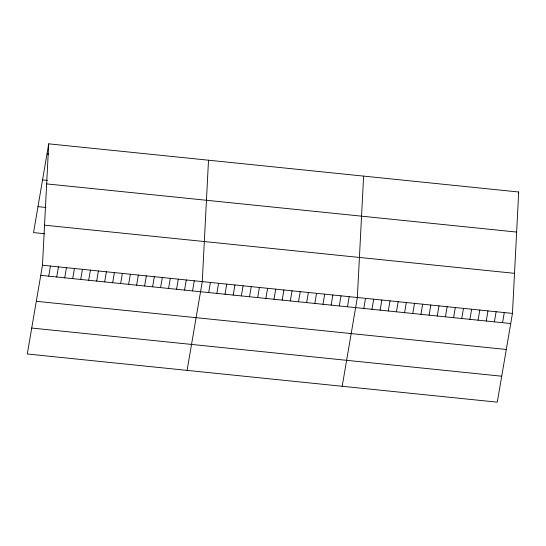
<?xml version="1.0" encoding="UTF-8"?>
<svg xmlns="http://www.w3.org/2000/svg" width="546" height="546" viewBox="0 0 546 546"><rect width="100%" height="100%" fill="white"/><g stroke="black" fill="none" stroke-linecap="round" stroke-linejoin="round"><path stroke-width="0.82" d="M42.472 265.233L48.717 143.83L518.7 192.001L512.455 313.404L497.283 402.17L27.3 353.999L42.472 265.233L512.455 313.404M208.511 160.21L202.266 281.613L187.094 370.379M363.609 176.105L357.357 297.509L342.185 386.275M48.717 143.83L33.545 232.596L44.731 233.743M48.731 276.167L50.464 266.052M56.723 276.986L58.449 266.871M64.715 277.805L66.441 267.69M72.7 278.624L74.433 268.509M80.692 279.443L82.419 269.328M88.684 280.262L90.411 270.147M96.669 281.081L98.403 270.966M104.661 281.9L106.388 271.785M112.653 282.719L114.38 272.604M120.639 283.538L122.372 273.423M128.631 284.357L130.357 274.242M136.623 285.176L138.35 275.061M144.608 285.995L146.342 275.88M152.6 286.814L154.327 276.699M160.585 287.633L162.319 277.518M168.577 288.452L170.304 278.337M176.57 289.271L178.296 279.156M184.555 290.09L186.288 279.975M192.547 290.909L194.274 280.794M208.702 292.567L210.428 282.446M216.864 293.4L218.591 283.285M225.027 294.239L226.754 284.118M233.19 295.072L234.916 284.957M241.352 295.912L243.079 285.797M249.515 296.751L251.242 286.63M257.678 297.584L259.405 287.469M265.841 298.423L267.567 288.302M274.003 299.256L275.73 289.141M282.166 300.095L283.893 289.981M290.329 300.935L292.055 290.813M298.491 301.767L300.218 291.653M306.654 302.607L308.381 292.485M314.817 303.44L316.543 293.325M322.979 304.279L324.706 294.164M331.142 305.118L332.869 294.997M339.305 305.951L341.032 295.836M347.468 306.791L349.194 296.669M363.793 308.463L365.52 298.348M371.956 309.302L373.682 299.181M380.118 310.135L381.845 300.02M388.281 310.974L390.008 300.853M396.444 311.807L398.171 301.692M404.606 312.646L406.333 302.532M412.769 313.486L414.496 303.364M420.932 314.319L422.659 304.204M429.095 315.158L430.828 305.037M437.257 315.991L438.991 305.876M445.42 316.83L447.154 306.709M453.583 317.67L455.316 307.548M461.745 318.502L463.479 308.388M469.908 319.342L471.642 309.22M478.071 320.174L479.804 310.06M486.233 321.014L487.967 310.892M494.396 321.847L496.13 311.732M518.434 193.557L518.7 192.001M502.559 322.686L504.292 312.571M46.99 153.945L48.587 154.109M42.554 179.9L47.345 180.392M46.656 183.893L516.639 232.064M37.981 206.641L45.973 207.46M44.533 225.17L514.516 273.341M40.745 275.348L510.722 323.525M36.309 301.303L506.285 349.474M31.736 328.044L501.719 376.214"/></g></svg>
